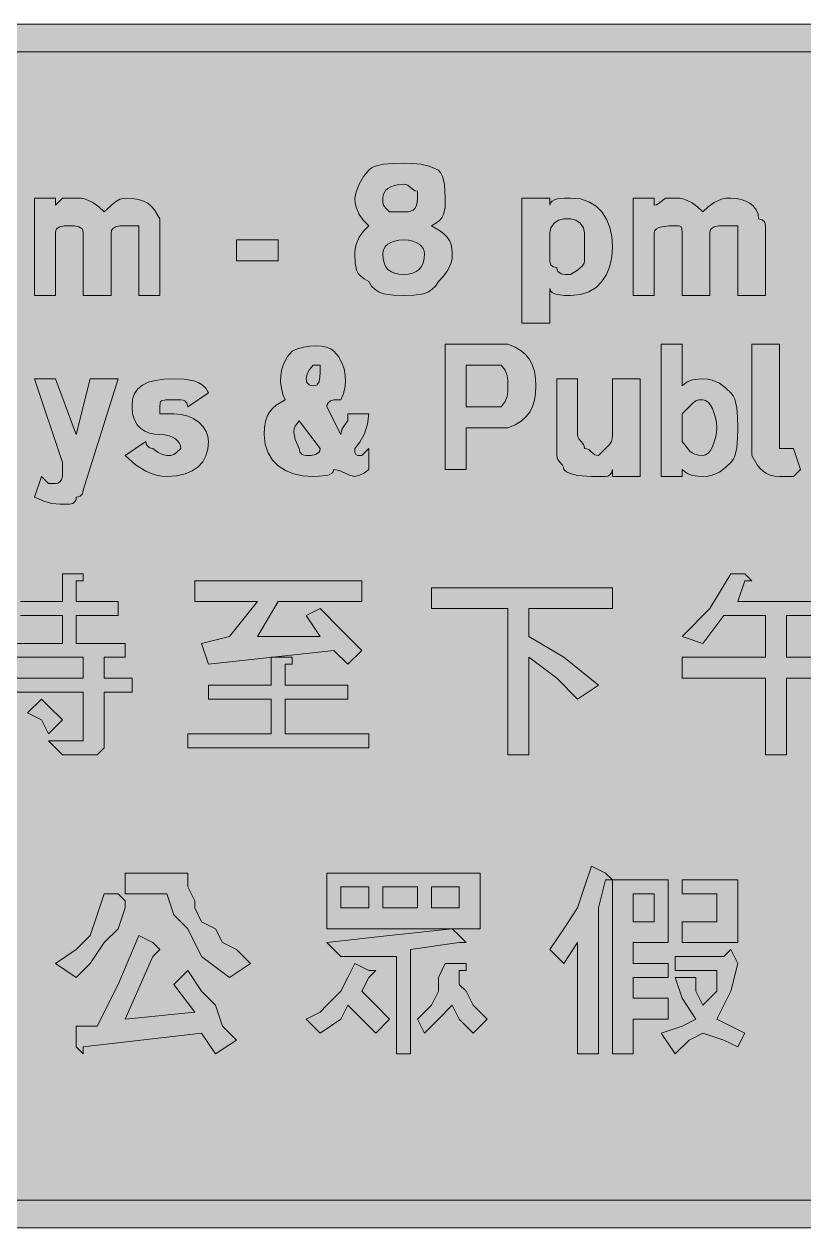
# Model space of a CAD drawing. Header units: metres. Extents: x 11 to 555, y 31 to 239.
# Drawn here: x 239.7 to 374.1, y 31.2 to 238.8 of the extents above; entities that cross this region are included whole.
import ezdxf

# ---------------------------------------------------------------- set-up
doc = ezdxf.new("R2010")
doc.units = ezdxf.units.M
doc.layers.add('FILL_BLACK_000000', color=7, linetype='Continuous', true_color=0x000000)
doc.layers.add('FILL_WHITE_FFFFFF', color=7, linetype='Continuous', true_color=0xffffff)

msp = doc.modelspace()

# ---------------------------------------------------------------- hatches: boundary and pattern name
at = {"layer": 'FILL_BLACK_000000', "true_color": 0x000000}
h = msp.add_hatch(color=7, dxfattribs=at)
h.dxf.hatch_style = 1
h.paths.add_polyline_path([(547.17, 238.78), (548.07, 238.65), (548.97, 238.29), (549.87, 237.6), (550.75, 237.58), (551.52, 237.45), (552.06, 237.09), (552.22, 236.8), (552.27, 236.4), (552.98, 235.52), (553.47, 234.75), (553.96, 234.21), (554.27, 234.05), (554.67, 234), (554.67, 230.4), (554.67, 39.6), (554.63, 38.49), (554.37, 37.05), (554.08, 36.24), (553.66, 35.38), (553.06, 34.5), (552.27, 33.6), (551.16, 32.72), (549.72, 31.95), (548.05, 31.41), (546.27, 31.2), (19.47, 31.2), (18.62, 31.25), (17.86, 31.41), (16.47, 31.95), (13.47, 33.6), (13.28, 34.5), (12.87, 35.4), (12.46, 36.3), (12.27, 37.2), (11.58, 37.91), (11.22, 38.4), (11.09, 38.89), (11.07, 39.6), (11.07, 230.4), (11.12, 231.25), (11.28, 232.01), (11.82, 233.4), (13.47, 236.4), (14.37, 237.09), (15.27, 237.45), (16.17, 237.58), (17.07, 237.6), (17.12, 238), (17.28, 238.29), (17.82, 238.65), (18.59, 238.78), (19.47, 238.8), (546.27, 238.8), (547.17, 238.78)])
h.paths.add_polyline_path([(17.82, 233.85), (17.28, 233.49), (17.12, 233.2), (17.07, 232.8), (16.67, 232.75), (16.38, 232.59), (16.02, 232.05), (15.89, 231.28), (15.87, 230.4), (15.87, 39.6), (15.89, 38.72), (16.02, 37.95), (16.38, 37.41), (16.67, 37.25), (17.07, 37.2), (17.12, 36.8), (17.28, 36.51), (17.82, 36.15), (18.59, 36.02), (19.47, 36), (546.27, 36), (548.67, 36), (549.87, 37.2), (550.47, 37.95), (550.88, 38.72), (551.07, 39.6), (551.07, 230.4), (550.88, 231.28), (550.47, 232.05), (549.87, 232.8), (548.97, 233.49), (548.07, 233.85), (547.17, 233.98), (546.27, 234), (19.47, 234), (18.59, 233.98), (17.82, 233.85)], flags=16)
h = msp.add_hatch(color=7, dxfattribs=at)
h.dxf.hatch_style = 1
h.paths.add_polyline_path([(300.86, 192.59), (300.18, 193.01), (299.57, 193.61), (299.07, 194.4), (298.28, 194.85), (297.68, 195.32), (297.26, 195.81), (296.97, 196.35), (296.71, 197.61), (296.67, 199.2), (296.72, 200.05), (296.88, 200.79), (297.42, 202.05), (298.19, 203.08), (299.07, 204), (298.19, 204.92), (297.42, 205.95), (296.88, 207.21), (296.72, 207.95), (296.67, 208.8), (296.88, 209.89), (297.42, 211.2), (298.19, 212.51), (299.07, 213.6), (299.57, 214), (300.18, 214.29), (301.62, 214.65), (303.29, 214.78), (305.07, 214.8), (306.68, 214.78), (308.07, 214.65), (309.46, 214.29), (311.07, 213.6), (311.47, 213.1), (311.76, 212.51), (312.12, 211.2), (312.27, 208.8), (312.23, 207.21), (311.97, 205.95), (311.68, 205.41), (311.26, 204.92), (310.66, 204.45), (309.87, 204), (311.45, 203.08), (312.06, 202.59), (312.57, 202.05), (312.96, 201.46), (313.25, 200.79), (313.41, 200.05), (313.47, 199.2), (313.42, 198.35), (313.26, 197.61), (312.72, 196.35), (311.95, 195.32), (311.07, 194.4), (310.57, 193.61), (309.96, 193.01), (309.28, 192.59), (308.52, 192.3), (306.85, 192.04), (305.07, 192), (303.29, 192.04), (301.62, 192.3), (300.86, 192.59)])
h.paths.add_polyline_path([(302.88, 201.16), (302.37, 200.85), (301.98, 200.49), (301.7, 200.08), (301.53, 199.65), (301.47, 199.2), (301.53, 198.36), (301.7, 197.62), (301.98, 197.01), (302.37, 196.5), (302.88, 196.11), (303.5, 195.82), (304.23, 195.66), (305.07, 195.6), (305.91, 195.66), (306.65, 195.82), (307.26, 196.11), (307.77, 196.5), (308.16, 197.01), (308.45, 197.62), (308.61, 198.36), (308.67, 199.2), (308.61, 199.65), (308.45, 200.08), (308.16, 200.49), (307.77, 200.85), (307.26, 201.16), (306.65, 201.39), (305.91, 201.55), (305.07, 201.6), (304.23, 201.55), (303.5, 201.39), (302.88, 201.16)], flags=16)
h.paths.add_polyline_path([(307.07, 210.05), (306.76, 210.19), (306.27, 210.6), (305.78, 211.01), (305.47, 211.15), (305.07, 211.2), (304.23, 211.15), (303.5, 210.99), (302.88, 210.76), (302.37, 210.45), (301.98, 210.09), (301.7, 209.68), (301.53, 209.25), (301.47, 208.8), (301.49, 208.09), (301.62, 207.6), (301.98, 207.11), (302.67, 206.4), (305.07, 206.4), (305.95, 206.44), (306.72, 206.7), (307.03, 206.99), (307.26, 207.41), (307.42, 208.01), (307.47, 208.8), (307.47, 210), (307.07, 210.05)], flags=16)
h = msp.add_hatch(color=7, dxfattribs=at)
h.dxf.hatch_style = 1
h.paths.add_polyline_path([(256.19, 203.98), (255.42, 203.85), (254.88, 203.49), (254.72, 203.2), (254.67, 202.8), (254.67, 192), (249.87, 192), (249.87, 202.8), (249.82, 203.2), (249.66, 203.49), (249.12, 203.85), (248.35, 203.98), (247.47, 204), (246.59, 203.98), (245.82, 203.85), (245.28, 203.49), (245.12, 203.2), (245.07, 202.8), (245.07, 192), (241.47, 192), (241.47, 208.8), (245.07, 208.8), (245.07, 207.6), (246.27, 208.8), (248.67, 208.8), (249.52, 208.75), (250.26, 208.59), (251.52, 208.05), (252.55, 207.28), (253.47, 206.4), (255.27, 208.05), (256.17, 208.59), (257.07, 208.8), (258.31, 208.74), (259.36, 208.57), (260.23, 208.29), (260.97, 207.9), (261.59, 207.39), (262.13, 206.77), (263.07, 205.2), (263.07, 204), (263.07, 192), (259.47, 192), (259.47, 202.8), (259.47, 204), (258.27, 204), (257.07, 204), (256.19, 203.98)])
h = msp.add_hatch(color=7, dxfattribs=at)
h.dxf.hatch_style = 1
h.paths.add_polyline_path([(340.62, 197.06), (340.06, 195.63), (339.27, 194.4), (338.26, 193.39), (337.02, 192.64), (335.56, 192.16), (333.87, 192), (332.8, 192.02), (331.62, 192.15), (331.09, 192.29), (330.66, 192.51), (330.38, 192.8), (330.27, 193.2), (330.27, 187.2), (325.47, 187.2), (325.47, 208.8), (330.27, 208.8), (330.27, 207.6), (330.38, 208), (330.66, 208.29), (331.09, 208.51), (331.62, 208.65), (332.8, 208.78), (333.87, 208.8), (335.56, 208.64), (337.02, 208.16), (338.26, 207.41), (339.27, 206.4), (340.06, 205.17), (340.62, 203.74), (340.96, 202.14), (341.07, 200.4), (340.96, 198.66), (340.62, 197.06)])
h.paths.add_polyline_path([(335.9, 197.12), (336.17, 197.55), (336.27, 198), (336.27, 199.2), (336.27, 201.6), (336.27, 202.8), (336.06, 203.68), (335.52, 204.45), (334.75, 204.99), (333.87, 205.2), (332.67, 205.2), (331.79, 204.99), (331.02, 204.45), (330.48, 203.68), (330.27, 202.8), (330.27, 198), (330.32, 197.6), (330.46, 197.31), (330.87, 196.95), (331.47, 196.8), (331.52, 196.4), (331.68, 196.11), (332.22, 195.75), (332.99, 195.62), (333.87, 195.6), (335.07, 196.35), (335.9, 197.12)], flags=16)
h = msp.add_hatch(color=7, dxfattribs=at)
h.dxf.hatch_style = 1
h.paths.add_polyline_path([(359.39, 203.98), (358.62, 203.85), (358.08, 203.49), (357.92, 203.2), (357.87, 202.8), (357.87, 192), (353.07, 192), (353.07, 202.8), (353.05, 203.49), (352.92, 203.85), (352.56, 203.98), (351.87, 204), (350.8, 203.98), (349.62, 203.85), (349.09, 203.71), (348.66, 203.49), (348.38, 203.2), (348.27, 202.8), (348.27, 192), (344.67, 192), (344.67, 208.8), (348.27, 208.8), (348.27, 207.6), (348.67, 207.65), (348.98, 207.79), (349.47, 208.2), (349.96, 208.61), (350.27, 208.75), (350.67, 208.8), (351.87, 208.8), (352.72, 208.75), (353.46, 208.59), (354.72, 208.05), (355.75, 207.28), (356.67, 206.4), (357.59, 207.28), (358.62, 208.05), (359.88, 208.59), (360.62, 208.75), (361.47, 208.8), (362.37, 208.74), (363.23, 208.57), (364.04, 208.29), (364.77, 207.9), (365.38, 207.39), (365.86, 206.77), (366.16, 206.04), (366.27, 205.2), (366.87, 205.05), (367.28, 204.69), (367.42, 204.4), (367.47, 204), (367.47, 192), (362.67, 192), (362.67, 202.8), (362.67, 204), (360.27, 204), (359.39, 203.98)])
h = msp.add_hatch(color=7, dxfattribs=at)
h.dxf.hatch_style = 1
h.paths.add_polyline_path([(283.47, 198), (276.27, 198), (276.27, 201.6), (283.47, 201.6), (283.47, 198)])
h = msp.add_hatch(color=7, dxfattribs=at)
h.dxf.hatch_style = 1
h.paths.add_polyline_path([(283.89, 177.08), (283.92, 178.2), (284.12, 179.32), (284.5, 180.41), (285.08, 181.45), (285.87, 182.4), (286.82, 182.79), (287.84, 183.07), (288.89, 183.24), (289.92, 183.3), (290.9, 183.24), (291.78, 183.07), (292.51, 182.79), (293.07, 182.4), (293.86, 181.45), (294.44, 180.41), (294.82, 179.32), (295.02, 178.2), (295.05, 177.08), (294.93, 175.99), (294.66, 174.95), (294.27, 174), (293.07, 174), (292.47, 173.85), (292.06, 173.49), (291.92, 173.2), (291.87, 172.8), (294.27, 168), (294.46, 168.88), (294.87, 169.65), (295.47, 170.4), (295.47, 171.6), (299.07, 171.6), (298.86, 169.82), (298.32, 168.15), (297.55, 166.71), (296.67, 165.6), (296.69, 164.91), (296.82, 164.55), (297.18, 164.42), (297.87, 164.4), (299.07, 165.6), (299.07, 162), (298.32, 161.4), (297.55, 160.99), (296.67, 160.8), (295.77, 160.99), (294.87, 161.4), (293.97, 161.81), (293.07, 162), (292.96, 161.6), (292.68, 161.31), (292.25, 161.09), (291.72, 160.95), (290.54, 160.82), (289.47, 160.8), (287.73, 160.91), (286.13, 161.25), (284.7, 161.81), (283.47, 162.6), (282.46, 163.61), (281.71, 164.85), (281.23, 166.31), (281.07, 168), (281.13, 169.24), (281.3, 170.29), (281.58, 171.16), (281.97, 171.9), (282.48, 172.52), (283.1, 173.06), (284.67, 174), (284.28, 174.95), (284.01, 175.99), (283.89, 177.08)])
h.paths.add_polyline_path([(286.17, 168.45), (286.4, 167.19), (287.07, 165.6), (287.22, 165), (287.58, 164.59), (287.87, 164.45), (288.27, 164.4), (289.15, 164.42), (289.92, 164.55), (290.46, 164.91), (290.62, 165.2), (290.67, 165.6), (287.07, 170.4), (286.4, 169.48), (286.23, 168.99), (286.17, 168.45)], flags=16)
h.paths.add_polyline_path([(290.16, 176.61), (290.52, 177.15), (290.65, 177.92), (290.67, 178.8), (290.67, 180), (289.47, 180), (288.87, 179.25), (288.46, 178.48), (288.27, 177.6), (288.42, 177), (288.78, 176.59), (289.07, 176.45), (289.47, 176.4), (289.87, 176.45), (290.16, 176.61)], flags=16)
h = msp.add_hatch(color=7, dxfattribs=at)
h.dxf.hatch_style = 1
h.paths.add_polyline_path([(312.27, 162), (312.27, 183.6), (323.07, 183.6), (324.31, 183.09), (325.34, 182.47), (326.17, 181.74), (326.82, 180.9), (327.3, 179.94), (327.63, 178.87), (327.81, 177.69), (327.87, 176.4), (327.81, 175.11), (327.63, 173.92), (327.3, 172.86), (326.82, 171.9), (326.17, 171.06), (325.34, 170.32), (324.31, 169.71), (323.07, 169.2), (321.87, 169.2), (315.87, 169.2), (315.87, 162), (312.27, 162)])
h.paths.add_polyline_path([(321.87, 172.8), (322.56, 173.7), (322.92, 174.6), (323.05, 175.5), (323.07, 176.4), (323.05, 177.3), (322.92, 178.2), (322.56, 179.1), (321.87, 180), (320.67, 180), (315.87, 180), (315.87, 172.8), (320.67, 172.8), (321.87, 172.8)], flags=16)
h = msp.add_hatch(color=7, dxfattribs=at)
h.dxf.hatch_style = 1
h.paths.add_polyline_path([(354.87, 160.95), (353.97, 161.31), (353.07, 162), (353.07, 160.8), (349.47, 160.8), (349.47, 183.6), (353.07, 183.6), (353.07, 176.4), (353.97, 177.09), (354.87, 177.45), (355.77, 177.58), (356.67, 177.6), (357.52, 177.55), (358.26, 177.39), (359.52, 176.85), (360.55, 176.08), (361.47, 175.2), (361.87, 174.7), (362.16, 174.09), (362.52, 172.65), (362.65, 170.98), (362.67, 169.2), (362.65, 167.42), (362.52, 165.75), (362.16, 164.31), (361.87, 163.7), (361.47, 163.2), (360.55, 162.32), (359.52, 161.55), (358.26, 161.01), (357.52, 160.85), (356.67, 160.8), (355.77, 160.82), (354.87, 160.95)])
h.paths.add_polyline_path([(357.55, 164.81), (357.96, 165.29), (358.32, 165.9), (358.86, 167.44), (359.02, 168.3), (359.07, 169.2), (359.02, 170.1), (358.86, 170.96), (358.32, 172.5), (357.96, 173.11), (357.55, 173.59), (357.12, 173.89), (356.67, 174), (355.96, 173.98), (355.47, 173.85), (354.98, 173.49), (354.27, 172.8), (353.07, 171.6), (353.07, 166.8), (354.42, 165.15), (354.79, 164.84), (355.26, 164.61), (355.88, 164.45), (356.67, 164.4), (357.12, 164.51), (357.55, 164.81)], flags=16)
h = msp.add_hatch(color=7, dxfattribs=at)
h.dxf.hatch_style = 1
h.paths.add_polyline_path([(369.87, 166.8), (369.87, 165.6), (372.27, 165.6), (373.47, 162), (372.27, 160.8), (369.87, 160.8), (369.02, 160.86), (368.28, 161.02), (367.61, 161.31), (367.02, 161.7), (366.48, 162.21), (365.99, 162.82), (365.07, 164.4), (365.07, 183.6), (369.87, 183.6), (369.87, 166.8)])
h = msp.add_hatch(color=7, dxfattribs=at)
h.dxf.hatch_style = 1
h.paths.add_polyline_path([(249.87, 158.4), (249.72, 157.8), (249.36, 157.39), (249.07, 157.25), (248.67, 157.2), (248.62, 156.8), (248.48, 156.51), (248.07, 156.15), (247.47, 156), (245.86, 156.02), (244.47, 156.15), (243.08, 156.51), (241.47, 157.2), (242.67, 160.8), (243.87, 159.6), (245.07, 159.6), (245.47, 159.65), (245.76, 159.79), (246.12, 160.2), (246.27, 160.8), (246.27, 162), (246.27, 163.2), (241.47, 177.6), (245.07, 177.6), (248.67, 168), (251.07, 177.6), (255.87, 177.6), (249.87, 158.4)])
h = msp.add_hatch(color=7, dxfattribs=at)
h.dxf.hatch_style = 1
h.paths.add_polyline_path([(271.36, 165.51), (271.02, 164.34), (270.46, 163.32), (269.67, 162.45), (268.66, 161.75), (267.42, 161.23), (265.96, 160.91), (264.27, 160.8), (263.37, 160.86), (262.47, 161.02), (261.57, 161.31), (260.67, 161.7), (258.87, 162.82), (257.07, 164.4), (260.67, 166.8), (260.72, 166.4), (260.86, 166.11), (261.27, 165.75), (261.87, 165.6), (262.75, 164.91), (263.52, 164.55), (264.27, 164.4), (264.98, 164.42), (265.47, 164.55), (265.96, 164.91), (266.67, 165.6), (266.61, 166.05), (266.45, 166.48), (266.16, 166.89), (265.77, 167.25), (265.26, 167.56), (264.65, 167.79), (263.91, 167.95), (263.07, 168), (262.17, 168.06), (261.31, 168.24), (260.5, 168.57), (259.77, 169.05), (259.16, 169.7), (258.68, 170.53), (258.38, 171.56), (258.27, 172.8), (258.38, 174.04), (258.72, 175.07), (259.28, 175.9), (260.07, 176.55), (261.08, 177.03), (262.32, 177.36), (263.78, 177.54), (265.47, 177.6), (267.25, 177.56), (268.92, 177.3), (269.68, 177.01), (270.36, 176.59), (270.97, 175.99), (271.47, 175.2), (267.87, 172.8), (267.72, 173.4), (267.36, 173.81), (267.07, 173.95), (266.67, 174), (265.47, 174), (264.08, 173.98), (263.37, 173.85), (263.2, 173.71), (263.11, 173.49), (263.07, 172.8), (263.07, 171.6), (265.47, 171.6), (266.76, 171.49), (267.93, 171.19), (268.95, 170.71), (269.82, 170.1), (270.52, 169.37), (271.04, 168.56), (271.36, 167.7), (271.47, 166.8), (271.36, 165.51)])
h = msp.add_hatch(color=7, dxfattribs=at)
h.dxf.hatch_style = 1
h.paths.add_polyline_path([(345.87, 177.6), (345.87, 160.8), (341.07, 160.8), (341.07, 162), (340.92, 161.4), (340.56, 160.99), (340.27, 160.85), (339.87, 160.8), (337.47, 160.8), (335.07, 160.95), (333.76, 161.31), (333.17, 161.6), (332.67, 162), (332.62, 162.4), (332.48, 162.71), (332.07, 163.2), (331.66, 163.69), (331.52, 164), (331.47, 164.4), (331.47, 165.6), (331.47, 177.6), (335.07, 177.6), (335.07, 168), (335.12, 167.6), (335.26, 167.29), (335.67, 166.8), (336.08, 166.31), (336.22, 166), (336.27, 165.6), (336.67, 165.55), (336.98, 165.41), (337.47, 165), (337.96, 164.59), (338.27, 164.45), (338.67, 164.4), (339.87, 165.6), (340.56, 166.31), (340.92, 166.8), (341.05, 167.29), (341.07, 168), (341.07, 177.6), (345.87, 177.6)])
h = msp.add_hatch(color=7, dxfattribs=at)
h.dxf.hatch_style = 1
h.paths.add_polyline_path([(246.27, 136.8), (239.07, 136.8), (239.07, 139.2), (246.27, 139.2), (246.27, 144), (248.67, 144), (249.87, 144), (249.87, 142.8), (248.67, 142.8), (248.67, 139.2), (255.87, 139.2), (255.87, 136.8), (248.67, 136.8), (248.67, 132), (257.07, 132), (257.07, 129.6), (253.47, 129.6), (253.47, 126), (258.27, 126), (258.27, 123.6), (253.47, 123.6), (253.47, 116.4), (253.47, 114), (252.27, 112.8), (251.07, 112.8), (248.67, 112.8), (246.27, 112.8), (243.87, 115.2), (248.67, 115.2), (249.87, 115.2), (249.87, 116.4), (249.87, 117.6), (249.87, 123.6), (237.87, 123.6), (237.87, 126), (249.87, 126), (249.87, 129.6), (237.87, 129.6), (237.87, 132), (246.27, 132), (246.27, 136.8)])
h = msp.add_hatch(color=7, dxfattribs=at)
h.dxf.hatch_style = 1
h.paths.add_polyline_path([(357.87, 138), (361.47, 144), (363.87, 144), (365.07, 142.8), (363.87, 142.8), (362.67, 139.2), (381.87, 139.2), (381.87, 136.8), (371.07, 136.8), (371.07, 129.6), (384.27, 129.6), (384.27, 126), (371.07, 126), (371.07, 112.8), (367.47, 112.8), (367.47, 126), (353.07, 126), (353.07, 129.6), (367.47, 129.6), (367.47, 136.8), (360.27, 136.8), (356.67, 132), (353.07, 133.2), (357.87, 138)])
h = msp.add_hatch(color=7, dxfattribs=at)
h.dxf.hatch_style = 1
h.paths.add_polyline_path([(269.07, 142.8), (297.87, 142.8), (297.87, 139.2), (283.47, 139.2), (279.87, 133.2), (290.67, 133.2), (288.27, 136.8), (290.67, 138), (294.27, 134.4), (297.87, 130.8), (295.47, 128.4), (293.07, 130.8), (271.47, 128.4), (270.27, 132), (275.07, 133.2), (279.87, 139.2), (269.07, 139.2), (269.07, 142.8)])
h = msp.add_hatch(color=7, dxfattribs=at)
h.dxf.hatch_style = 1
h.paths.add_polyline_path([(341.07, 141.6), (341.07, 138), (326.67, 138), (326.67, 133.2), (332.67, 129.6), (338.67, 124.8), (335.07, 122.4), (331.47, 126), (326.67, 129.6), (326.67, 112.8), (323.07, 112.8), (323.07, 138), (309.87, 138), (309.87, 141.6), (341.07, 141.6)])
h = msp.add_hatch(color=7, dxfattribs=at)
h.dxf.hatch_style = 1
h.paths.add_polyline_path([(267.87, 116.4), (282.27, 116.4), (282.27, 122.4), (271.47, 122.4), (271.47, 124.8), (282.27, 124.8), (282.27, 129.6), (284.67, 129.6), (285.87, 129.6), (285.87, 128.4), (284.67, 128.4), (284.67, 124.8), (295.47, 124.8), (295.47, 122.4), (284.67, 122.4), (284.67, 116.4), (299.07, 116.4), (299.07, 114), (267.87, 114), (267.87, 116.4)])
h = msp.add_hatch(color=7, dxfattribs=at)
h.dxf.hatch_style = 1
h.paths.add_polyline_path([(243.87, 121.2), (246.27, 118.8), (243.87, 116.4), (242.67, 118.8), (240.27, 120), (242.67, 122.4), (243.87, 121.2)])
h = msp.add_hatch(color=7, dxfattribs=at)
h.dxf.hatch_style = 1
h.paths.add_polyline_path([(341.07, 91.2), (339.87, 91.2), (338.67, 86.4), (338.67, 61.2), (335.07, 61.2), (335.07, 80.4), (332.67, 76.8), (330.27, 79.2), (332.67, 82.8), (335.07, 86.4), (336.27, 90), (337.47, 93.6), (339.87, 92.4), (341.07, 91.2)])
h = msp.add_hatch(color=7, dxfattribs=at)
h.dxf.hatch_style = 1
h.paths.add_polyline_path([(267.87, 92.4), (267.87, 90), (269.07, 87.6), (269.07, 86.4), (270.27, 84), (272.67, 82.8), (273.87, 80.4), (276.27, 79.2), (278.67, 76.8), (275.07, 74.4), (270.27, 78), (267.87, 82.8), (265.47, 85.2), (264.27, 88.8), (257.07, 88.8), (257.07, 92.4), (267.87, 92.4)])
h = msp.add_hatch(color=7, dxfattribs=at)
h.dxf.hatch_style = 1
h.paths.add_polyline_path([(291.87, 92.4), (318.27, 92.4), (318.27, 82.8), (291.87, 82.8), (291.87, 92.4)])
h.paths.add_polyline_path([(294.27, 86.4), (299.07, 86.4), (299.07, 90), (294.27, 90), (294.27, 86.4)], flags=16)
h.paths.add_polyline_path([(301.47, 90), (301.47, 86.4), (307.47, 86.4), (307.47, 90), (301.47, 90)], flags=16)
h.paths.add_polyline_path([(314.67, 90), (309.87, 90), (309.87, 86.4), (314.67, 86.4), (314.67, 90)], flags=16)
h = msp.add_hatch(color=7, dxfattribs=at)
h.dxf.hatch_style = 1
h.paths.add_polyline_path([(350.67, 80.4), (344.67, 80.4), (344.67, 76.8), (350.67, 76.8), (350.67, 74.4), (344.67, 74.4), (344.67, 70.8), (350.67, 70.8), (350.67, 67.2), (344.67, 67.2), (344.67, 61.2), (341.07, 61.2), (341.07, 91.2), (350.67, 91.2), (350.67, 80.4)])
h.paths.add_polyline_path([(348.27, 88.8), (344.67, 88.8), (344.67, 84), (348.27, 84), (348.27, 88.8)], flags=16)
h = msp.add_hatch(color=7, dxfattribs=at)
h.dxf.hatch_style = 1
h.paths.add_polyline_path([(362.67, 91.2), (362.67, 80.4), (353.07, 80.4), (353.07, 84), (359.07, 84), (359.07, 88.8), (353.07, 88.8), (353.07, 91.2), (362.67, 91.2)])
h = msp.add_hatch(color=7, dxfattribs=at)
h.dxf.hatch_style = 1
h.paths.add_polyline_path([(257.07, 87.6), (257.07, 86.4), (255.87, 82.8), (253.47, 80.4), (251.07, 76.8), (248.67, 74.4), (245.07, 76.8), (248.67, 79.2), (251.07, 81.6), (252.27, 85.2), (253.47, 88.8), (255.87, 88.8), (257.07, 87.6)])
h = msp.add_hatch(color=7, dxfattribs=at)
h.dxf.hatch_style = 1
h.paths.add_polyline_path([(263.07, 79.2), (261.87, 78), (257.07, 67.2), (269.07, 68.4), (265.47, 73.2), (267.87, 75.6), (270.27, 72), (272.67, 69.6), (273.87, 66), (276.27, 63.6), (272.67, 61.2), (270.27, 64.8), (249.87, 62.4), (249.87, 61.2), (248.67, 62.4), (248.67, 63.6), (248.67, 66), (252.27, 66), (255.87, 73.2), (259.47, 81.6), (261.87, 80.4), (263.07, 79.2)])
h = msp.add_hatch(color=7, dxfattribs=at)
h.dxf.hatch_style = 1
h.paths.add_polyline_path([(302.67, 81.6), (313.47, 82.8), (314.67, 81.6), (315.87, 80.4), (314.67, 80.4), (306.27, 79.2), (306.27, 61.2), (303.87, 61.2), (303.87, 78), (294.27, 78), (291.87, 80.4), (302.67, 81.6)])
h = msp.add_hatch(color=7, dxfattribs=at)
h.dxf.hatch_style = 1
h.paths.add_polyline_path([(360.27, 78), (361.47, 79.2), (362.67, 76.8), (361.47, 72), (359.07, 67.2), (361.47, 66), (363.87, 64.8), (362.67, 62.4), (360.27, 63.6), (356.67, 64.8), (354.27, 63.6), (351.87, 61.2), (349.47, 64.8), (353.07, 66), (355.47, 67.2), (353.07, 70.8), (351.87, 74.4), (355.47, 74.4), (355.47, 72), (356.67, 69.6), (359.07, 72), (359.07, 75.6), (351.87, 75.6), (351.87, 78), (360.27, 78)])
h = msp.add_hatch(color=7, dxfattribs=at)
h.dxf.hatch_style = 1
h.paths.add_polyline_path([(299.07, 75.6), (300.27, 75.6), (299.07, 74.4), (297.87, 72), (300.27, 69.6), (302.67, 67.2), (300.27, 64.8), (295.47, 69.6), (294.27, 67.2), (290.67, 64.8), (288.27, 67.2), (290.67, 68.4), (291.87, 69.6), (294.27, 72), (295.47, 74.4), (296.67, 76.8), (299.07, 75.6)])
h = msp.add_hatch(color=7, dxfattribs=at)
h.dxf.hatch_style = 1
h.paths.add_polyline_path([(314.67, 76.8), (315.87, 76.8), (315.87, 75.6), (314.67, 75.6), (314.67, 73.2), (315.87, 72), (317.07, 69.6), (318.27, 68.4), (319.47, 67.2), (317.07, 64.8), (314.67, 67.2), (313.47, 69.6), (311.07, 67.2), (308.67, 64.8), (307.47, 67.2), (308.67, 68.4), (309.87, 69.6), (311.07, 72), (311.07, 74.4), (312.27, 76.8), (314.67, 76.8)])
at = {"layer": 'FILL_WHITE_FFFFFF', "true_color": 0xffffff}
h = msp.add_hatch(color=7, dxfattribs=at)
h.dxf.hatch_style = 1
h.paths.add_polyline_path([(551.07, 39.6), (551.07, 38.4), (550.67, 38.35), (550.38, 38.21), (550.02, 37.8), (549.87, 37.2), (548.67, 36), (546.27, 36), (19.47, 36), (18.59, 36.02), (17.82, 36.15), (17.28, 36.51), (17.12, 36.8), (17.07, 37.2), (16.67, 37.25), (16.38, 37.41), (16.02, 37.95), (15.89, 38.72), (15.87, 39.6), (15.87, 230.4), (15.89, 231.28), (16.02, 232.05), (16.38, 232.59), (16.67, 232.75), (17.07, 232.8), (17.12, 233.2), (17.28, 233.49), (17.82, 233.85), (18.59, 233.98), (19.47, 234), (546.27, 234), (547.17, 233.94), (548.03, 233.77), (548.84, 233.49), (549.57, 233.1), (550.18, 232.59), (550.66, 231.97), (550.96, 231.24), (551.07, 230.4), (551.07, 39.6)])

# ---------------------------------------------------------------- linework, layer by layer
at = {"layer": 'FILL_BLACK_000000', "lineweight": 0, "true_color": 0x000000}
for points in [[(19.47, 238.8), (546.27, 238.8)], [(19.47, 36), (546.27, 36), (548.67, 36), (549.87, 37.2), (550.47, 37.95), (550.88, 38.72), (551.07, 39.6), (551.07, 230.4), (550.88, 231.28), (550.47, 232.05), (549.87, 232.8), (548.97, 233.49), (548.07, 233.85), (547.17, 233.98), (546.27, 234), (19.47, 234)], [(239.07, 139.2), (246.27, 139.2), (246.27, 144), (248.67, 144), (249.87, 144), (249.87, 142.8), (248.67, 142.8), (248.67, 139.2), (255.87, 139.2), (255.87, 136.8), (248.67, 136.8), (248.67, 132), (257.07, 132), (257.07, 129.6), (253.47, 129.6), (253.47, 126), (258.27, 126), (258.27, 123.6), (253.47, 123.6), (253.47, 116.4), (253.47, 114), (252.27, 112.8), (251.07, 112.8), (248.67, 112.8), (246.27, 112.8), (243.87, 115.2), (248.67, 115.2), (249.87, 115.2), (249.87, 116.4), (249.87, 117.6), (249.87, 123.6), (237.87, 123.6)], [(237.87, 132), (246.27, 132), (246.27, 136.8), (239.07, 136.8)], [(237.87, 126), (249.87, 126), (249.87, 129.6), (237.87, 129.6)], [(546.27, 31.2), (19.47, 31.2)]]:
    msp.add_lwpolyline(points, dxfattribs=at)
for points in [[(300.86, 192.59), (300.18, 193.01), (299.57, 193.61), (299.07, 194.4), (298.28, 194.85), (297.68, 195.32), (297.26, 195.81), (296.97, 196.35), (296.71, 197.61), (296.67, 199.2), (296.72, 200.05), (296.88, 200.79), (297.42, 202.05), (298.19, 203.08), (299.07, 204), (298.19, 204.92), (297.42, 205.95), (296.88, 207.21), (296.72, 207.95), (296.67, 208.8), (296.88, 209.89), (297.42, 211.2), (298.19, 212.51), (299.07, 213.6), (299.57, 214), (300.18, 214.29), (301.62, 214.65), (303.29, 214.78), (305.07, 214.8), (306.68, 214.78), (308.07, 214.65), (309.46, 214.29), (311.07, 213.6), (311.47, 213.1), (311.76, 212.51), (312.12, 211.2), (312.27, 208.8), (312.23, 207.21), (311.97, 205.95), (311.68, 205.41), (311.26, 204.92), (310.66, 204.45), (309.87, 204), (311.45, 203.08), (312.06, 202.59), (312.57, 202.05), (312.96, 201.46), (313.25, 200.79), (313.41, 200.05), (313.47, 199.2), (313.42, 198.35), (313.26, 197.61), (312.72, 196.35), (311.95, 195.32), (311.07, 194.4), (310.57, 193.61), (309.96, 193.01), (309.28, 192.59), (308.52, 192.3), (306.85, 192.04), (305.07, 192), (303.29, 192.04), (301.62, 192.3)], [(307.07, 210.05), (306.76, 210.19), (306.27, 210.6), (305.78, 211.01), (305.47, 211.15), (305.07, 211.2), (304.23, 211.15), (303.5, 210.99), (302.88, 210.76), (302.37, 210.45), (301.98, 210.09), (301.7, 209.68), (301.53, 209.25), (301.47, 208.8), (301.49, 208.09), (301.62, 207.6), (301.98, 207.11), (302.67, 206.4), (305.07, 206.4), (305.95, 206.44), (306.72, 206.7), (307.03, 206.99), (307.26, 207.41), (307.42, 208.01), (307.47, 208.8), (307.47, 210)], [(256.19, 203.98), (255.42, 203.85), (254.88, 203.49), (254.72, 203.2), (254.67, 202.8), (254.67, 192), (249.87, 192), (249.87, 202.8), (249.82, 203.2), (249.66, 203.49), (249.12, 203.85), (248.35, 203.98), (247.47, 204), (246.59, 203.98), (245.82, 203.85), (245.28, 203.49), (245.12, 203.2), (245.07, 202.8), (245.07, 192), (241.47, 192), (241.47, 208.8), (245.07, 208.8), (245.07, 207.6), (246.27, 208.8), (248.67, 208.8), (249.52, 208.75), (250.26, 208.59), (251.52, 208.05), (252.55, 207.28), (253.47, 206.4), (255.27, 208.05), (256.17, 208.59), (257.07, 208.8), (258.31, 208.74), (259.36, 208.57), (260.23, 208.29), (260.97, 207.9), (261.59, 207.39), (262.13, 206.77), (263.07, 205.2), (263.07, 204), (263.07, 192), (259.47, 192), (259.47, 202.8), (259.47, 204), (258.27, 204), (257.07, 204)], [(340.62, 197.06), (340.06, 195.63), (339.27, 194.4), (338.26, 193.39), (337.02, 192.64), (335.56, 192.16), (333.87, 192), (332.8, 192.02), (331.62, 192.15), (331.09, 192.29), (330.66, 192.51), (330.38, 192.8), (330.27, 193.2), (330.27, 187.2), (325.47, 187.2), (325.47, 208.8), (330.27, 208.8), (330.27, 207.6), (330.38, 208), (330.66, 208.29), (331.09, 208.51), (331.62, 208.65), (332.8, 208.78), (333.87, 208.8), (335.56, 208.64), (337.02, 208.16), (338.26, 207.41), (339.27, 206.4), (340.06, 205.17), (340.62, 203.74), (340.96, 202.14), (341.07, 200.4), (340.96, 198.66)], [(359.39, 203.98), (358.62, 203.85), (358.08, 203.49), (357.92, 203.2), (357.87, 202.8), (357.87, 192), (353.07, 192), (353.07, 202.8), (353.05, 203.49), (352.92, 203.85), (352.56, 203.98), (351.87, 204), (350.8, 203.98), (349.62, 203.85), (349.09, 203.71), (348.66, 203.49), (348.38, 203.2), (348.27, 202.8), (348.27, 192), (344.67, 192), (344.67, 208.8), (348.27, 208.8), (348.27, 207.6), (348.67, 207.65), (348.98, 207.79), (349.47, 208.2), (349.96, 208.61), (350.27, 208.75), (350.67, 208.8), (351.87, 208.8), (352.72, 208.75), (353.46, 208.59), (354.72, 208.05), (355.75, 207.28), (356.67, 206.4), (357.59, 207.28), (358.62, 208.05), (359.88, 208.59), (360.62, 208.75), (361.47, 208.8), (362.37, 208.74), (363.23, 208.57), (364.04, 208.29), (364.77, 207.9), (365.38, 207.39), (365.86, 206.77), (366.16, 206.04), (366.27, 205.2), (366.87, 205.05), (367.28, 204.69), (367.42, 204.4), (367.47, 204), (367.47, 192), (362.67, 192), (362.67, 202.8), (362.67, 204), (360.27, 204)], [(335.9, 197.12), (336.17, 197.55), (336.27, 198), (336.27, 199.2), (336.27, 201.6), (336.27, 202.8), (336.06, 203.68), (335.52, 204.45), (334.75, 204.99), (333.87, 205.2), (332.67, 205.2), (331.79, 204.99), (331.02, 204.45), (330.48, 203.68), (330.27, 202.8), (330.27, 198), (330.32, 197.6), (330.46, 197.31), (330.87, 196.95), (331.47, 196.8), (331.52, 196.4), (331.68, 196.11), (332.22, 195.75), (332.99, 195.62), (333.87, 195.6), (335.07, 196.35)], [(283.47, 198), (276.27, 198), (276.27, 201.6), (283.47, 201.6)], [(302.88, 201.16), (302.37, 200.85), (301.98, 200.49), (301.7, 200.08), (301.53, 199.65), (301.47, 199.2), (301.53, 198.36), (301.7, 197.62), (301.98, 197.01), (302.37, 196.5), (302.88, 196.11), (303.5, 195.82), (304.23, 195.66), (305.07, 195.6), (305.91, 195.66), (306.65, 195.82), (307.26, 196.11), (307.77, 196.5), (308.16, 197.01), (308.45, 197.62), (308.61, 198.36), (308.67, 199.2), (308.61, 199.65), (308.45, 200.08), (308.16, 200.49), (307.77, 200.85), (307.26, 201.16), (306.65, 201.39), (305.91, 201.55), (305.07, 201.6), (304.23, 201.55), (303.5, 201.39)], [(283.89, 177.08), (283.92, 178.2), (284.12, 179.32), (284.5, 180.41), (285.08, 181.45), (285.87, 182.4), (286.82, 182.79), (287.84, 183.07), (288.89, 183.24), (289.92, 183.3), (290.9, 183.24), (291.78, 183.07), (292.51, 182.79), (293.07, 182.4), (293.86, 181.45), (294.44, 180.41), (294.82, 179.32), (295.02, 178.2), (295.05, 177.08), (294.93, 175.99), (294.66, 174.95), (294.27, 174), (293.07, 174), (292.47, 173.85), (292.06, 173.49), (291.92, 173.2), (291.87, 172.8), (294.27, 168), (294.46, 168.88), (294.87, 169.65), (295.47, 170.4), (295.47, 171.6), (299.07, 171.6), (298.86, 169.82), (298.32, 168.15), (297.55, 166.71), (296.67, 165.6), (296.69, 164.91), (296.82, 164.55), (297.18, 164.42), (297.87, 164.4), (299.07, 165.6), (299.07, 162), (298.32, 161.4), (297.55, 160.99), (296.67, 160.8), (295.77, 160.99), (294.87, 161.4), (293.97, 161.81), (293.07, 162), (292.96, 161.6), (292.68, 161.31), (292.25, 161.09), (291.72, 160.95), (290.54, 160.82), (289.47, 160.8), (287.73, 160.91), (286.13, 161.25), (284.7, 161.81), (283.47, 162.6), (282.46, 163.61), (281.71, 164.85), (281.23, 166.31), (281.07, 168), (281.13, 169.24), (281.3, 170.29), (281.58, 171.16), (281.97, 171.9), (282.48, 172.52), (283.1, 173.06), (284.67, 174), (284.28, 174.95), (284.01, 175.99)], [(312.27, 162), (312.27, 183.6), (323.07, 183.6), (324.31, 183.09), (325.34, 182.47), (326.17, 181.74), (326.82, 180.9), (327.3, 179.94), (327.63, 178.87), (327.81, 177.69), (327.87, 176.4), (327.81, 175.11), (327.63, 173.92), (327.3, 172.86), (326.82, 171.9), (326.17, 171.06), (325.34, 170.32), (324.31, 169.71), (323.07, 169.2), (321.87, 169.2), (315.87, 169.2), (315.87, 162)], [(354.87, 160.95), (353.97, 161.31), (353.07, 162), (353.07, 160.8), (349.47, 160.8), (349.47, 183.6), (353.07, 183.6), (353.07, 176.4), (353.97, 177.09), (354.87, 177.45), (355.77, 177.58), (356.67, 177.6), (357.52, 177.55), (358.26, 177.39), (359.52, 176.85), (360.55, 176.08), (361.47, 175.2), (361.87, 174.7), (362.16, 174.09), (362.52, 172.65), (362.65, 170.98), (362.67, 169.2), (362.65, 167.42), (362.52, 165.75), (362.16, 164.31), (361.87, 163.7), (361.47, 163.2), (360.55, 162.32), (359.52, 161.55), (358.26, 161.01), (357.52, 160.85), (356.67, 160.8), (355.77, 160.82)], [(369.87, 166.8), (369.87, 165.6), (372.27, 165.6), (373.47, 162), (372.27, 160.8), (369.87, 160.8), (369.02, 160.86), (368.28, 161.02), (367.61, 161.31), (367.02, 161.7), (366.48, 162.21), (365.99, 162.82), (365.07, 164.4), (365.07, 183.6), (369.87, 183.6)], [(290.16, 176.61), (290.52, 177.15), (290.65, 177.92), (290.67, 178.8), (290.67, 180), (289.47, 180), (288.87, 179.25), (288.46, 178.48), (288.27, 177.6), (288.42, 177), (288.78, 176.59), (289.07, 176.45), (289.47, 176.4), (289.87, 176.45)], [(321.87, 172.8), (322.56, 173.7), (322.92, 174.6), (323.05, 175.5), (323.07, 176.4), (323.05, 177.3), (322.92, 178.2), (322.56, 179.1), (321.87, 180), (320.67, 180), (315.87, 180), (315.87, 172.8), (320.67, 172.8)], [(249.87, 158.4), (249.72, 157.8), (249.36, 157.39), (249.07, 157.25), (248.67, 157.2), (248.62, 156.8), (248.48, 156.51), (248.07, 156.15), (247.47, 156), (245.86, 156.02), (244.47, 156.15), (243.08, 156.51), (241.47, 157.2), (242.67, 160.8), (243.87, 159.6), (245.07, 159.6), (245.47, 159.65), (245.76, 159.79), (246.12, 160.2), (246.27, 160.8), (246.27, 162), (246.27, 163.2), (241.47, 177.6), (245.07, 177.6), (248.67, 168), (251.07, 177.6), (255.87, 177.6)], [(271.36, 165.51), (271.02, 164.34), (270.46, 163.32), (269.67, 162.45), (268.66, 161.75), (267.42, 161.23), (265.96, 160.91), (264.27, 160.8), (263.37, 160.86), (262.47, 161.02), (261.57, 161.31), (260.67, 161.7), (258.87, 162.82), (257.07, 164.4), (260.67, 166.8), (260.72, 166.4), (260.86, 166.11), (261.27, 165.75), (261.87, 165.6), (262.75, 164.91), (263.52, 164.55), (264.27, 164.4), (264.98, 164.42), (265.47, 164.55), (265.96, 164.91), (266.67, 165.6), (266.61, 166.05), (266.45, 166.48), (266.16, 166.89), (265.77, 167.25), (265.26, 167.56), (264.65, 167.79), (263.91, 167.95), (263.07, 168), (262.17, 168.06), (261.31, 168.24), (260.5, 168.57), (259.77, 169.05), (259.16, 169.7), (258.68, 170.53), (258.38, 171.56), (258.27, 172.8), (258.38, 174.04), (258.72, 175.07), (259.28, 175.9), (260.07, 176.55), (261.08, 177.03), (262.32, 177.36), (263.78, 177.54), (265.47, 177.6), (267.25, 177.56), (268.92, 177.3), (269.68, 177.01), (270.36, 176.59), (270.97, 175.99), (271.47, 175.2), (267.87, 172.8), (267.72, 173.4), (267.36, 173.81), (267.07, 173.95), (266.67, 174), (265.47, 174), (264.08, 173.98), (263.37, 173.85), (263.2, 173.71), (263.11, 173.49), (263.07, 172.8), (263.07, 171.6), (265.47, 171.6), (266.76, 171.49), (267.93, 171.19), (268.95, 170.71), (269.82, 170.1), (270.52, 169.37), (271.04, 168.56), (271.36, 167.7), (271.47, 166.8)], [(345.87, 177.6), (345.87, 160.8), (341.07, 160.8), (341.07, 162), (340.92, 161.4), (340.56, 160.99), (340.27, 160.85), (339.87, 160.8), (337.47, 160.8), (335.07, 160.95), (333.76, 161.31), (333.17, 161.6), (332.67, 162), (332.62, 162.4), (332.48, 162.71), (332.07, 163.2), (331.66, 163.69), (331.52, 164), (331.47, 164.4), (331.47, 165.6), (331.47, 177.6), (335.07, 177.6), (335.07, 168), (335.12, 167.6), (335.26, 167.29), (335.67, 166.8), (336.08, 166.31), (336.22, 166), (336.27, 165.6), (336.67, 165.55), (336.98, 165.41), (337.47, 165), (337.96, 164.59), (338.27, 164.45), (338.67, 164.4), (339.87, 165.6), (340.56, 166.31), (340.92, 166.8), (341.05, 167.29), (341.07, 168), (341.07, 177.6)], [(357.55, 164.81), (357.96, 165.29), (358.32, 165.9), (358.86, 167.44), (359.02, 168.3), (359.07, 169.2), (359.02, 170.1), (358.86, 170.96), (358.32, 172.5), (357.96, 173.11), (357.55, 173.59), (357.12, 173.89), (356.67, 174), (355.96, 173.98), (355.47, 173.85), (354.98, 173.49), (354.27, 172.8), (353.07, 171.6), (353.07, 166.8), (354.42, 165.15), (354.79, 164.84), (355.26, 164.61), (355.88, 164.45), (356.67, 164.4), (357.12, 164.51)], [(286.17, 168.45), (286.4, 167.19), (287.07, 165.6), (287.22, 165), (287.58, 164.59), (287.87, 164.45), (288.27, 164.4), (289.15, 164.42), (289.92, 164.55), (290.46, 164.91), (290.62, 165.2), (290.67, 165.6), (287.07, 170.4), (286.4, 169.48), (286.23, 168.99)], [(357.87, 138), (361.47, 144), (363.87, 144), (365.07, 142.8), (363.87, 142.8), (362.67, 139.2), (381.87, 139.2), (381.87, 136.8), (371.07, 136.8), (371.07, 129.6), (384.27, 129.6), (384.27, 126), (371.07, 126), (371.07, 112.8), (367.47, 112.8), (367.47, 126), (353.07, 126), (353.07, 129.6), (367.47, 129.6), (367.47, 136.8), (360.27, 136.8), (356.67, 132), (353.07, 133.2)], [(269.07, 142.8), (297.87, 142.8), (297.87, 139.2), (283.47, 139.2), (279.87, 133.2), (290.67, 133.2), (288.27, 136.8), (290.67, 138), (294.27, 134.4), (297.87, 130.8), (295.47, 128.4), (293.07, 130.8), (271.47, 128.4), (270.27, 132), (275.07, 133.2), (279.87, 139.2), (269.07, 139.2)], [(341.07, 141.6), (341.07, 138), (326.67, 138), (326.67, 133.2), (332.67, 129.6), (338.67, 124.8), (335.07, 122.4), (331.47, 126), (326.67, 129.6), (326.67, 112.8), (323.07, 112.8), (323.07, 138), (309.87, 138), (309.87, 141.6)], [(267.87, 116.4), (282.27, 116.4), (282.27, 122.4), (271.47, 122.4), (271.47, 124.8), (282.27, 124.8), (282.27, 129.6), (284.67, 129.6), (285.87, 129.6), (285.87, 128.4), (284.67, 128.4), (284.67, 124.8), (295.47, 124.8), (295.47, 122.4), (284.67, 122.4), (284.67, 116.4), (299.07, 116.4), (299.07, 114), (267.87, 114)], [(243.87, 121.2), (246.27, 118.8), (243.87, 116.4), (242.67, 118.8), (240.27, 120), (242.67, 122.4)], [(341.07, 91.2), (339.87, 91.2), (338.67, 86.4), (338.67, 61.2), (335.07, 61.2), (335.07, 80.4), (332.67, 76.8), (330.27, 79.2), (332.67, 82.8), (335.07, 86.4), (336.27, 90), (337.47, 93.6), (339.87, 92.4)], [(267.87, 92.4), (267.87, 90), (269.07, 87.6), (269.07, 86.4), (270.27, 84), (272.67, 82.8), (273.87, 80.4), (276.27, 79.2), (278.67, 76.8), (275.07, 74.4), (270.27, 78), (267.87, 82.8), (265.47, 85.2), (264.27, 88.8), (257.07, 88.8), (257.07, 92.4)], [(291.87, 92.4), (318.27, 92.4), (318.27, 82.8), (291.87, 82.8)], [(294.27, 86.4), (299.07, 86.4), (299.07, 90), (294.27, 90)], [(301.47, 90), (301.47, 86.4), (307.47, 86.4), (307.47, 90)], [(314.67, 90), (309.87, 90), (309.87, 86.4), (314.67, 86.4)], [(350.67, 80.4), (344.67, 80.4), (344.67, 76.8), (350.67, 76.8), (350.67, 74.4), (344.67, 74.4), (344.67, 70.8), (350.67, 70.8), (350.67, 67.2), (344.67, 67.2), (344.67, 61.2), (341.07, 61.2), (341.07, 91.2), (350.67, 91.2)], [(362.67, 91.2), (362.67, 80.4), (353.07, 80.4), (353.07, 84), (359.07, 84), (359.07, 88.8), (353.07, 88.8), (353.07, 91.2)], [(257.07, 87.6), (257.07, 86.4), (255.87, 82.8), (253.47, 80.4), (251.07, 76.8), (248.67, 74.4), (245.07, 76.8), (248.67, 79.2), (251.07, 81.6), (252.27, 85.2), (253.47, 88.8), (255.87, 88.8)], [(348.27, 88.8), (344.67, 88.8), (344.67, 84), (348.27, 84)], [(263.07, 79.2), (261.87, 78), (257.07, 67.2), (269.07, 68.4), (265.47, 73.2), (267.87, 75.6), (270.27, 72), (272.67, 69.6), (273.87, 66), (276.27, 63.6), (272.67, 61.2), (270.27, 64.8), (249.87, 62.4), (249.87, 61.2), (248.67, 62.4), (248.67, 63.6), (248.67, 66), (252.27, 66), (255.87, 73.2), (259.47, 81.6), (261.87, 80.4)], [(302.67, 81.6), (313.47, 82.8), (314.67, 81.6), (315.87, 80.4), (314.67, 80.4), (306.27, 79.2), (306.27, 61.2), (303.87, 61.2), (303.87, 78), (294.27, 78), (291.87, 80.4)], [(360.27, 78), (361.47, 79.2), (362.67, 76.8), (361.47, 72), (359.07, 67.2), (361.47, 66), (363.87, 64.8), (362.67, 62.4), (360.27, 63.6), (356.67, 64.8), (354.27, 63.6), (351.87, 61.2), (349.47, 64.8), (353.07, 66), (355.47, 67.2), (353.07, 70.8), (351.87, 74.4), (355.47, 74.4), (355.47, 72), (356.67, 69.6), (359.07, 72), (359.07, 75.6), (351.87, 75.6), (351.87, 78)], [(299.07, 75.6), (300.27, 75.6), (299.07, 74.4), (297.87, 72), (300.27, 69.6), (302.67, 67.2), (300.27, 64.8), (295.47, 69.6), (294.27, 67.2), (290.67, 64.8), (288.27, 67.2), (290.67, 68.4), (291.87, 69.6), (294.27, 72), (295.47, 74.4), (296.67, 76.8)], [(314.67, 76.8), (315.87, 76.8), (315.87, 75.6), (314.67, 75.6), (314.67, 73.2), (315.87, 72), (317.07, 69.6), (318.27, 68.4), (319.47, 67.2), (317.07, 64.8), (314.67, 67.2), (313.47, 69.6), (311.07, 67.2), (308.67, 64.8), (307.47, 67.2), (308.67, 68.4), (309.87, 69.6), (311.07, 72), (311.07, 74.4), (312.27, 76.8)]]:
    msp.add_lwpolyline(points, close=True, dxfattribs=at)
at = {"layer": 'FILL_WHITE_FFFFFF', "lineweight": 0, "true_color": 0xffffff}
msp.add_lwpolyline([(19.47, 234), (546.27, 234), (547.17, 233.94), (548.03, 233.77), (548.84, 233.49), (549.57, 233.1), (550.18, 232.59), (550.66, 231.97), (550.96, 231.24), (551.07, 230.4), (551.07, 39.6), (551.07, 38.4), (550.67, 38.35), (550.38, 38.21), (550.02, 37.8), (549.87, 37.2), (548.67, 36), (546.27, 36), (19.47, 36)], dxfattribs=at)

doc.saveas('drawing.dxf')
